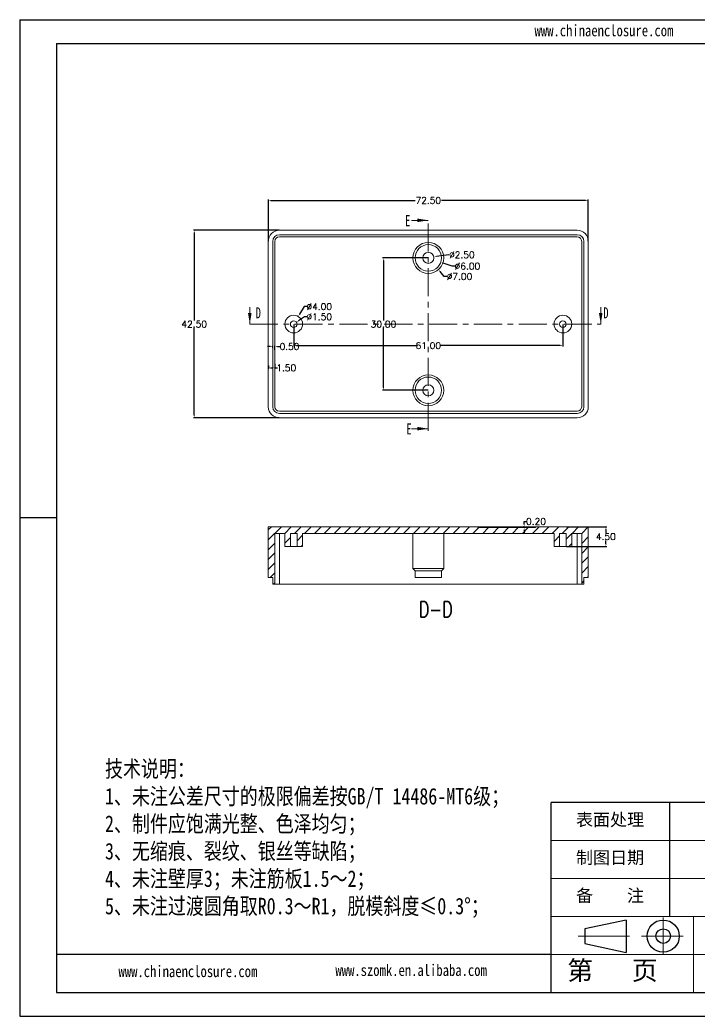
# Model space of a CAD drawing. Header units: inches. Extents: x 2102 to 2779, y 573 to 799.
# Drawn here: x 2102.5 to 2256.1, y 573 to 798.7 of the extents above; entities that cross this region are included whole.
import ezdxf

# ---------------------------------------------------------------- set-up
doc = ezdxf.new("R2010")
doc.units = ezdxf.units.IN
doc.linetypes.add('CENTER', pattern=[10.16, 6.35, -1.27, 1.27, -1.27])
doc.linetypes.add('CENTER2', pattern=[28.575, 19.05, -3.175, 3.175, -3.175])
doc.layers.add('文字', color=81, linetype='Continuous')
for name, color, linetype, lineweight in [('粗实线', 7, 'Continuous', 30), ('细实线', 3, 'Continuous', 9), ('细点划线', 2, 'CENTER2', 9)]:
    doc.layers.add(name, color=color, linetype=linetype, lineweight=lineweight)
doc.styles.add('SLDTEXTSTYLE3', font='TXT', dxfattribs={"width": 0.75, "bigfont": 'bigfont'})
doc.styles.add('SLDTEXTSTYLE6', font='TXT', dxfattribs={"width": 0.7})
doc.styles.get("Standard").update_dxf_attribs({"font": 'txt', "bigfont": 'gbcbig.shx'})
doc.styles.add('宋体', font='', dxfattribs={"width": 0.8, "height": 3.5})
doc.styles.get('宋体').set_extended_font_data('SimSun')
doc.dimstyles.new('2', dxfattribs={"dimtxt": 1.5, "dimasz": 0.6, "dimexe": 0.18, "dimexo": 0.0625, "dimgap": 0.09, "dimtad": 0, "dimtih": 1, "dimtoh": 1, "dimzin": 0, "dimdsep": 46, "dimtxsty": 'Standard', "dimcen": 0, "dimadec": 0, "dimazin": 2, "dimtfac": 1, "dimtofl": 0, "dimtmove": 0, "dimatfit": 3, "dimfxl": 0, "dimtolj": 1, "dimtzin": 0, "dimarcsym": 0})

# ---------------------------------------------------------------- blocks, each defined once
blk = doc.blocks.new('*D186')
at = {"color": 0, "lineweight": -2}
for p, q in [((2158.77, 748.58), (2158.77, 757.98)), ((2159.37, 757.8), (2192.05, 757.8)), ((2230.67, 757.8), (2197.98, 757.8)), ((2231.27, 748.58), (2231.27, 757.98))]:
    blk.add_line(p, q, dxfattribs=at)
at = {"color": 0}
for points in [[(2159.37, 757.9), (2159.37, 757.7), (2158.77, 757.8)], [(2230.67, 757.9), (2230.67, 757.7), (2231.27, 757.8)]]:
    blk.add_solid(points, dxfattribs=at)
at = {"layer": 'Defpoints', "color": 0}
for p in [(2231.27, 757.8), (2158.77, 748.52), (2231.27, 748.52)]:
    blk.add_point(p, dxfattribs=at)
at = {"color": 0, "insert": (2195.02, 757.8), "char_height": 1.5, "attachment_point": 5}
blk.add_mtext('\\A1;72.50', dxfattribs=at)
blk = doc.blocks.new('*D187')
at = {"color": 0, "lineweight": -2}
for p, q in [((2161.2, 751.02), (2141.79, 751.02)), ((2141.97, 750.42), (2141.97, 730.61)), ((2141.97, 709.12), (2141.97, 728.93)), ((2161.2, 708.52), (2141.79, 708.52))]:
    blk.add_line(p, q, dxfattribs=at)
at = {"color": 0}
for points in [[(2141.87, 750.42), (2142.07, 750.42), (2141.97, 751.02)], [(2141.87, 709.12), (2142.07, 709.12), (2141.97, 708.52)]]:
    blk.add_solid(points, dxfattribs=at)
at = {"layer": 'Defpoints', "color": 0}
for p in [(2161.27, 751.02), (2141.97, 708.52), (2161.27, 708.52)]:
    blk.add_point(p, dxfattribs=at)
at = {"color": 0, "insert": (2141.97, 729.77), "char_height": 1.5, "attachment_point": 5}
blk.add_mtext('\\A1;42.50', dxfattribs=at)
blk = doc.blocks.new('*D188')
at = {"color": 0, "lineweight": -2}
for p, q in [((2159.17, 724.66), (2158.57, 724.66)), ((2159.77, 724.38), (2159.77, 724.84)), ((2160.27, 723.92), (2160.27, 724.84)), ((2160.87, 724.66), (2161.47, 724.66))]:
    blk.add_line(p, q, dxfattribs=at)
at = {"color": 0}
for points in [[(2159.17, 724.76), (2159.17, 724.56), (2159.77, 724.66)], [(2160.87, 724.76), (2160.87, 724.56), (2160.27, 724.66)]]:
    blk.add_solid(points, dxfattribs=at)
at = {"layer": 'Defpoints', "color": 0}
for p in [(2160.27, 724.66), (2159.77, 724.32), (2160.27, 723.85)]:
    blk.add_point(p, dxfattribs=at)
at = {"color": 0, "insert": (2163.56, 724.66), "char_height": 1.5, "attachment_point": 5}
blk.add_mtext('\\A1;0.50', dxfattribs=at)
blk = doc.blocks.new('*D189')
at = {"color": 0, "lineweight": -2}
for p, q in [((2158.77, 720.36), (2158.77, 719.66)), ((2160.27, 720.74), (2160.27, 719.66)), ((2159.37, 719.84), (2159.67, 719.84)), ((2160.27, 719.84), (2160.87, 719.84))]:
    blk.add_line(p, q, dxfattribs=at)
at = {"color": 0}
for points in [[(2159.37, 719.94), (2159.37, 719.74), (2158.77, 719.84)], [(2159.67, 719.94), (2159.67, 719.74), (2160.27, 719.84)]]:
    blk.add_solid(points, dxfattribs=at)
at = {"layer": 'Defpoints', "color": 0}
for p in [(2158.77, 720.42), (2160.27, 720.81), (2160.27, 719.84)]:
    blk.add_point(p, dxfattribs=at)
at = {"color": 0, "insert": (2162.83, 719.84), "char_height": 1.5, "attachment_point": 5}
blk.add_mtext('\\A1;1.50', dxfattribs=at)
blk = doc.blocks.new('*D190')
at = {"color": 0, "lineweight": -2}
for p, q in [((2166.87, 733.72), (2165.85, 732)), ((2167.47, 733.72), (2166.87, 733.72))]:
    blk.add_line(p, q, dxfattribs=at)
at = {"color": 0}
blk.add_solid([(2165.76, 732.05), (2165.93, 731.95), (2165.54, 731.49)], dxfattribs=at)
at = {"layer": 'Defpoints', "color": 0}
for p in [(2165.54, 731.49), (2163.49, 728.05)]:
    blk.add_point(p, dxfattribs=at)
at = {"color": 0, "insert": (2170.31, 733.72), "char_height": 1.5, "attachment_point": 5}
blk.add_mtext('\\A1;∅4.00', dxfattribs=at)
blk = doc.blocks.new('*D191')
at = {"color": 0, "lineweight": -2}
for p, q in [((2166.98, 731.43), (2165.64, 730.53)), ((2167.58, 731.43), (2166.98, 731.43))]:
    blk.add_line(p, q, dxfattribs=at)
at = {"color": 0}
blk.add_solid([(2165.58, 730.61), (2165.69, 730.44), (2165.14, 730.19)], dxfattribs=at)
at = {"layer": 'Defpoints', "color": 0}
for p in [(2163.9, 729.35), (2165.14, 730.19)]:
    blk.add_point(p, dxfattribs=at)
at = {"color": 0, "insert": (2170.3, 731.43), "char_height": 1.5, "attachment_point": 5}
blk.add_mtext('\\A1;∅1.50', dxfattribs=at)
blk = doc.blocks.new('*D192')
at = {"color": 0, "lineweight": -2}
blk.add_line((2199.64, 745.47), (2196.85, 745.05), dxfattribs=at)
at = {"color": 0}
blk.add_solid([(2196.83, 745.15), (2196.86, 744.95), (2196.25, 744.96)], dxfattribs=at)
at = {"layer": 'Defpoints', "color": 0}
for p in [(2196.25, 744.96), (2193.78, 744.58)]:
    blk.add_point(p, dxfattribs=at)
at = {"color": 0, "insert": (2202.61, 745.47), "char_height": 1.5, "attachment_point": 5}
blk.add_mtext('\\A1;∅2.50', dxfattribs=at)
blk = doc.blocks.new('*D193')
at = {"color": 0, "lineweight": -2}
for p, q in [((2200.44, 742.87), (2198.42, 743.58)), ((2201.04, 742.87), (2200.44, 742.87))]:
    blk.add_line(p, q, dxfattribs=at)
at = {"color": 0}
blk.add_solid([(2198.45, 743.68), (2198.38, 743.49), (2197.85, 743.78)], dxfattribs=at)
at = {"layer": 'Defpoints', "color": 0}
for p in [(2192.18, 745.76), (2197.85, 743.78)]:
    blk.add_point(p, dxfattribs=at)
at = {"color": 0, "insert": (2203.88, 742.87), "char_height": 1.5, "attachment_point": 5}
blk.add_mtext('\\A1;∅6.00', dxfattribs=at)
blk = doc.blocks.new('*D194')
at = {"color": 0, "lineweight": -2}
for p, q in [((2198.63, 740.57), (2197.69, 741.66)), ((2199.23, 740.57), (2198.63, 740.57))]:
    blk.add_line(p, q, dxfattribs=at)
at = {"color": 0}
blk.add_solid([(2197.77, 741.73), (2197.61, 741.6), (2197.3, 742.12)], dxfattribs=at)
at = {"layer": 'Defpoints', "color": 0}
for p in [(2192.73, 747.42), (2197.3, 742.12)]:
    blk.add_point(p, dxfattribs=at)
at = {"color": 0, "insert": (2202.07, 740.57), "char_height": 1.5, "attachment_point": 5}
blk.add_mtext('\\A1;∅7.00', dxfattribs=at)
blk = doc.blocks.new('*D195')
at = {"color": 0, "lineweight": -2}
for p, q in [((2164.52, 729.71), (2164.52, 724.7)), ((2225.52, 729.71), (2225.52, 724.7)), ((2165.12, 724.88), (2192.43, 724.88)), ((2224.92, 724.88), (2197.61, 724.88))]:
    blk.add_line(p, q, dxfattribs=at)
at = {"color": 0}
for points in [[(2165.12, 724.98), (2165.12, 724.78), (2164.52, 724.88)], [(2224.92, 724.98), (2224.92, 724.78), (2225.52, 724.88)]]:
    blk.add_solid(points, dxfattribs=at)
at = {"layer": 'Defpoints', "color": 0}
for p in [(2164.52, 729.77), (2225.52, 729.77), (2225.52, 724.88)]:
    blk.add_point(p, dxfattribs=at)
at = {"color": 0, "insert": (2195.02, 724.88), "char_height": 1.5, "attachment_point": 5}
blk.add_mtext('\\A1;61.00', dxfattribs=at)
blk = doc.blocks.new('*D196')
at = {"color": 0, "lineweight": -2}
for p, q in [((2194.95, 744.77), (2184.67, 744.77)), ((2184.85, 744.17), (2184.85, 730.61)), ((2184.85, 715.37), (2184.85, 728.93)), ((2194.95, 714.77), (2184.67, 714.77))]:
    blk.add_line(p, q, dxfattribs=at)
at = {"color": 0}
for points in [[(2184.75, 744.17), (2184.95, 744.17), (2184.85, 744.77)], [(2184.75, 715.37), (2184.95, 715.37), (2184.85, 714.77)]]:
    blk.add_solid(points, dxfattribs=at)
at = {"layer": 'Defpoints', "color": 0}
for p in [(2184.85, 744.77), (2195.02, 744.77), (2195.02, 714.77)]:
    blk.add_point(p, dxfattribs=at)
at = {"color": 0, "insert": (2184.85, 729.77), "char_height": 1.5, "attachment_point": 5}
blk.add_mtext('\\A1;30.00', dxfattribs=at)
blk = doc.blocks.new('*D203')
at = {"color": 0, "lineweight": -2}
for p, q in [((2226.33, 683.85), (2235.43, 683.85)), ((2235.25, 683.25), (2235.25, 682.44)), ((2235.25, 679.95), (2235.25, 680.76)), ((2226.33, 679.35), (2235.43, 679.35))]:
    blk.add_line(p, q, dxfattribs=at)
at = {"color": 0}
for points in [[(2235.15, 683.25), (2235.35, 683.25), (2235.25, 683.85)], [(2235.15, 679.95), (2235.35, 679.95), (2235.25, 679.35)]]:
    blk.add_solid(points, dxfattribs=at)
at = {"layer": 'Defpoints', "color": 0}
for p in [(2226.27, 683.85), (2235.25, 683.85), (2226.27, 679.35)]:
    blk.add_point(p, dxfattribs=at)
at = {"color": 0, "insert": (2235.25, 681.6), "char_height": 1.5, "attachment_point": 5}
blk.add_mtext('\\A1;4.50', dxfattribs=at)
blk = doc.blocks.new('*D204')
at = {"color": 0, "lineweight": -2}
for p, q in [((2216.73, 684.45), (2216.73, 685.05)), ((2216.73, 685.05), (2217.33, 685.05)), ((2216.74, 683.85), (2216.55, 683.85)), ((2216.74, 683.65), (2216.55, 683.65)), ((2216.73, 683.05), (2216.73, 682.45))]:
    blk.add_line(p, q, dxfattribs=at)
at = {"color": 0}
for points in [[(2216.63, 684.45), (2216.83, 684.45), (2216.73, 683.85)], [(2216.63, 683.05), (2216.83, 683.05), (2216.73, 683.65)]]:
    blk.add_solid(points, dxfattribs=at)
at = {"layer": 'Defpoints', "color": 0}
for p in [(2216.73, 683.85), (2216.8, 683.85), (2216.8, 683.65)]:
    blk.add_point(p, dxfattribs=at)
at = {"color": 0, "insert": (2219.42, 685.05), "char_height": 1.5, "attachment_point": 5}
blk.add_mtext('\\A1;0.20', dxfattribs=at)

msp = doc.modelspace()

# ---------------------------------------------------------------- hatches: boundary and pattern name
at = {"linetype": 'Continuous', "lineweight": 0}
h = msp.add_hatch(dxfattribs=at)
h.set_pattern_fill('ANSI31', color=4, scale=0.5, style=0)
h.set_pattern_definition([(45, (0, -5.1176), (-1.122532, 1.122532), [])])
h.paths.add_polyline_path([(2166.517, 679.351), (2166.517, 682.351), (2223.517, 682.351), (2223.517, 679.351), (2224.767, 679.351), (2224.767, 682.351), (2226.267, 682.351), (2226.267, 679.351), (2227.517, 679.351), (2227.517, 682.351), (2229.767, 682.351), (2229.767, 670.851), (2230.267, 670.851), (2230.267, 672.351), (2231.267, 672.351), (2231.267, 683.851), (2219.267, 683.851), (2219.267, 683.651), (2206.267, 683.651), (2206.267, 683.851), (2158.767, 683.851), (2158.767, 672.351), (2159.767, 672.351), (2159.767, 670.851), (2160.267, 670.851), (2160.267, 682.351), (2162.517, 682.351), (2162.517, 679.351), (2163.767, 679.351), (2163.767, 682.351), (2165.267, 682.351), (2165.267, 679.351)], flags=0)

# ---------------------------------------------------------------- linework, layer by layer
for p, q in [((2102.483, 798.697), (2421.744, 798.697)), ((2102.483, 798.697), (2102.483, 572.957)), ((2110.744, 793.322), (2416.37, 793.322)), ((2110.744, 793.322), (2110.744, 578.331)), ((2110.744, 685.827), (2102.483, 685.827)), ((2102.483, 677.466), (2102.483, 572.957)), ((2287.375, 621.33), (2222.878, 621.33)), ((2222.878, 578.331), (2222.878, 621.33)), ((2249.752, 595.531), (2249.752, 621.33)), ((2222.878, 586.931), (2110.744, 586.931)), ((2110.744, 578.331), (2416.37, 578.331)), ((2102.483, 572.957), (2421.744, 572.957)), ((2102.483, 572.957), (2250.289, 572.957))]:
    msp.add_line(p, q)
at = {"color": 7, "linetype": 'Continuous', "lineweight": 0}
for p, q in [((2191.217, 753.281), (2195.017, 753.281)), ((2154.569, 733.57), (2154.569, 729.77)), ((2234.088, 733.57), (2234.088, 729.77)), ((2191.217, 706.068), (2195.017, 706.068))]:
    msp.add_line(p, q, dxfattribs=at)
at = {"color": 1, "linetype": 'CENTER', "lineweight": 0}
for p, q in [((2195.017, 705.601), (2195.017, 753.71)), ((2154.569, 729.77), (2234.088, 729.77))]:
    msp.add_line(p, q, dxfattribs=at)
at = {"color": 7, "linetype": 'Continuous', "lineweight": 15}
for p, q in [((2228.767, 751.02), (2161.267, 751.02)), ((2228.767, 750.02), (2161.267, 750.02)), ((2228.767, 749.52), (2161.267, 749.52)), ((2158.767, 748.52), (2158.767, 711.02)), ((2159.767, 748.52), (2159.767, 711.02)), ((2160.267, 748.52), (2160.267, 711.02)), ((2229.767, 711.02), (2229.767, 748.52)), ((2230.267, 711.02), (2230.267, 748.52)), ((2231.267, 711.02), (2231.267, 748.52)), ((2161.267, 710.02), (2228.767, 710.02)), ((2161.267, 709.52), (2228.767, 709.52)), ((2161.267, 708.52), (2228.767, 708.52)), ((2158.767, 683.851), (2158.767, 672.351)), ((2158.767, 683.851), (2206.267, 683.851)), ((2160.267, 682.351), (2162.517, 682.351)), ((2160.267, 682.351), (2160.267, 670.851)), ((2161.267, 670.851), (2161.267, 682.351)), ((2162.517, 682.351), (2162.517, 679.351)), ((2163.767, 682.351), (2165.267, 682.351)), ((2163.767, 682.351), (2163.767, 679.351)), ((2165.267, 679.351), (2165.267, 682.351)), ((2166.517, 682.351), (2223.517, 682.351)), ((2166.517, 679.351), (2166.517, 682.351)), ((2191.517, 682.351), (2191.517, 674.351)), ((2198.517, 674.351), (2198.517, 682.351)), ((2206.267, 683.651), (2206.267, 683.851)), ((2206.267, 683.851), (2206.767, 683.851)), ((2206.267, 683.651), (2219.267, 683.651)), ((2206.767, 683.851), (2206.767, 683.651)), ((2218.767, 683.851), (2206.767, 683.851)), ((2218.767, 683.651), (2218.767, 683.851)), ((2218.767, 683.851), (2219.267, 683.851)), ((2219.267, 683.851), (2219.267, 683.651)), ((2219.267, 683.851), (2231.267, 683.851)), ((2223.517, 679.351), (2223.517, 682.351)), ((2224.767, 682.351), (2226.267, 682.351)), ((2224.767, 679.351), (2224.767, 682.351)), ((2226.267, 682.351), (2226.267, 679.351)), ((2227.517, 682.351), (2229.767, 682.351)), ((2227.517, 682.351), (2227.517, 679.351)), ((2228.767, 682.351), (2228.767, 670.851)), ((2229.767, 670.851), (2229.767, 682.351)), ((2231.267, 672.351), (2231.267, 683.851)), ((2163.767, 679.351), (2162.517, 679.351)), ((2163.767, 679.351), (2165.267, 679.351)), ((2166.517, 679.351), (2165.267, 679.351)), ((2224.767, 679.351), (2223.517, 679.351)), ((2226.267, 679.351), (2224.767, 679.351)), ((2227.517, 679.351), (2226.267, 679.351)), ((2191.517, 674.351), (2192.017, 673.851)), ((2198.517, 674.351), (2191.517, 674.351)), ((2192.017, 673.851), (2192.017, 672.351)), ((2198.017, 673.851), (2192.017, 673.851)), ((2198.017, 673.851), (2198.517, 674.351)), ((2198.017, 672.351), (2198.017, 673.851)), ((2159.767, 672.351), (2158.767, 672.351)), ((2159.767, 670.851), (2159.767, 672.351)), ((2159.767, 670.851), (2160.267, 670.851)), ((2160.267, 670.851), (2161.267, 670.851)), ((2161.267, 670.851), (2228.767, 670.851)), ((2198.017, 672.351), (2192.017, 672.351)), ((2228.767, 670.851), (2229.767, 670.851)), ((2229.767, 670.851), (2230.267, 670.851)), ((2231.267, 672.351), (2230.267, 672.351)), ((2230.267, 672.351), (2230.267, 670.851))]:
    msp.add_line(p, q, dxfattribs=at)
for centre, radius in [((2195.017, 744.77), 3.5), ((2195.017, 744.77), 3), ((2195.017, 744.77), 1.25), ((2164.517, 729.77), 2), ((2225.517, 729.77), 2), ((2164.517, 729.77), 0.75), ((2225.517, 729.77), 0.75), ((2195.017, 714.77), 3.5), ((2195.017, 714.77), 3), ((2195.017, 714.77), 1.25)]:
    msp.add_circle(centre, radius, dxfattribs=at)
for centre, radius, start, end in [((2161.267, 748.52), 2.5, 90, 180), ((2161.267, 748.52), 1.5, 90, 180), ((2161.267, 748.52), 1, 90, 180), ((2228.767, 748.52), 2.5, 0, 90), ((2228.767, 748.52), 1.5, 0, 90), ((2228.767, 748.52), 1, 0, 90), ((2161.267, 711.02), 2.5, 180, 270), ((2161.267, 711.02), 1.5, 180, 270), ((2161.267, 711.02), 1, 180, 270), ((2228.767, 711.02), 1.5, 270, 0), ((2228.767, 711.02), 1, 270, 0), ((2228.767, 711.02), 2.5, 270, 0)]:
    msp.add_arc(centre, radius, start, end, dxfattribs=at)
at = {"color": 7, "linetype": 'Continuous', "lineweight": 0}
for points in [[(2195.017, 753.281), (2192.517, 753.681), (2192.517, 752.881)], [(2154.569, 729.77), (2154.969, 732.27), (2154.169, 732.27)], [(2234.088, 729.77), (2234.488, 732.27), (2233.688, 732.27)], [(2195.017, 706.068), (2192.517, 706.468), (2192.517, 705.668)]]:
    msp.add_solid(points, dxfattribs=at)
at = {"layer": '粗实线', "color": 7}
for p, q in [((2239.874, 594.726), (2230.477, 592.735)), ((2239.874, 594.726), (2239.874, 587.362)), ((2230.477, 592.735), (2230.477, 589.412)), ((2230.477, 589.412), (2239.874, 587.362))]:
    msp.add_line(p, q, dxfattribs=at)
for radius in [3.653, 1.662]:
    msp.add_circle((2248.237, 591.073), radius, dxfattribs=at)
at = {"layer": '细实线', "color": 7}
for p, q in [((2287.375, 612.73), (2222.878, 612.73)), ((2287.375, 604.13), (2222.878, 604.13)), ((2416.37, 595.531), (2222.878, 595.531)), ((2255.126, 595.531), (2255.126, 578.331)), ((2287.375, 586.931), (2222.878, 586.931))]:
    msp.add_line(p, q, dxfattribs=at)
at = {"layer": '细点划线', "color": 7}
for p, q in [((2248.237, 595.278), (2248.237, 586.931)), ((2228.979, 591.073), (2240.594, 591.073)), ((2243.351, 591.073), (2252.793, 591.073))]:
    msp.add_line(p, q, dxfattribs=at)

# ---------------------------------------------------------------- texts
at = {"color": 7, "linetype": 'Continuous', "char_height": 2.5, "attachment_point": 1, "style": 'SLDTEXTSTYLE6'}
for s, insert in [('E', (2189.759, 754.454)), ('D', (2155.9, 733.57)), ('D', (2234.667, 733.57)), ('E', (2190.027, 707.278))]:
    msp.add_mtext(s, dxfattribs=dict(at, insert=insert))
at = {"color": 0, "linetype": 'Continuous', "lineweight": 0, "insert": (2196.712, 666.884), "char_height": 3.5, "attachment_point": 2, "style": 'SLDTEXTSTYLE3'}
msp.add_mtext('{\\Ftxt,bigfont|c134;D-D}', dxfattribs=at)
at = {"char_height": 2.82814, "width": 1607.37139, "attachment_point": 1}
for s, insert in [('{\\fSimHei|b0|i0|c134|p49;表面处理}', (2228.486, 618.889)), ('{\\fSimHei|b0|i0|c134|p49;制图日期}', (2228.486, 610.289)), ('{\\fSimHei|b0|i0|c134|p49;备    注}', (2228.486, 601.69))]:
    msp.add_mtext(s, dxfattribs=dict(at, insert=insert))
at = {"layer": '文字', "color": 0, "attachment_point": 1, "style": '宋体'}
for s, insert, char_height, width in [('www.chinaenclosure.com', (2219.08, 797.614), 2.62767, 46.16557), ('{\\H1.111x;技术说明：\\P1、未注公差尺寸的极限偏差按GB/T 14486-MT6级；\\P2、制件应饱满光整、色泽均匀；\\P3、无缩痕、裂纹、银丝等缺陷；\\P4、未注壁厚3；未注筋板1.5～2；\\P5、未注过渡圆角取R0.3～R1，脱模斜度≤0.3%%D；}', (2121.758, 630.86), 3.35923, 122.35451), ('www.szomk.en.alibaba.com', (2173.962, 584.675), 2.62767, 46.16557), ('www.chinaenclosure.com', (2124.813, 584.415), 2.62767, 46.16557)]:
    msp.add_mtext(s, dxfattribs=dict(at, insert=insert, char_height=char_height, width=width))
at = {"layer": '细实线', "color": 7, "insert": (2226.496, 585.453), "char_height": 4.29982, "width": 32.24863, "attachment_point": 1}
msp.add_mtext('{\\fSimSun|b0|i0|c134|p54;第   页}', dxfattribs=at)

# ---------------------------------------------------------------- dimensions: what is measured, and where the dimension line sits
for base, p1, p2, picture, middle in [((2231.267, 757.803), (2158.767, 748.52), (2231.267, 748.52), '*D186', (2195.017, 757.803)), ((2225.517, 724.878), (2164.517, 729.77), (2225.517, 729.77), '*D195', (2195.017, 724.878)), ((2160.267, 724.663), (2159.767, 724.316), (2160.267, 723.853), '*D188', (2163.557, 724.663)), ((2160.267, 719.843), (2158.767, 720.421), (2160.267, 720.807), '*D189', (2162.832, 719.843))]:
    dim = msp.add_linear_dim(base=base, p1=p1, p2=p2, dimstyle='2')
    dim.commit()
    dim.dimension.update_dxf_attribs({"geometry": picture, "text_midpoint": middle})
for base, p1, p2, picture, middle in [((2141.974, 708.52), (2161.267, 751.02), (2161.267, 708.52), '*D187', (2141.974, 729.77)), ((2184.85, 744.77), (2195.017, 714.77), (2195.017, 744.77), '*D196', (2184.85, 729.77)), ((2216.727, 683.851), (2216.803, 683.651), (2216.803, 683.851), '*D204', (2219.417, 685.051))]:
    dim = msp.add_linear_dim(base=base, p1=p1, p2=p2, angle=90, dimstyle='2')
    dim.commit()
    dim.dimension.update_dxf_attribs({"geometry": picture, "text_midpoint": middle})
for p1, p2, picture, middle in [((2192.734, 747.423), (2197.299, 742.116), '*D194', (2202.067, 740.573)), ((2192.184, 745.759), (2197.849, 743.78), '*D193', (2203.882, 742.874)), ((2193.781, 744.581), (2196.252, 744.958), '*D192', (2199.64, 745.474)), ((2163.493, 728.051), (2165.54, 731.488), '*D190', (2170.308, 733.717)), ((2163.895, 729.35), (2165.138, 730.189), '*D191', (2170.295, 731.434))]:
    dim = msp.add_diameter_dim_2p(p1=p1, p2=p2, dimstyle='2')
    dim.commit()
    dim.dimension.update_dxf_attribs({"geometry": picture, "text_midpoint": middle, "dimtype": 163})
dim = msp.add_linear_dim(base=(2235.252, 683.851), p1=(2226.267, 679.351), p2=(2226.267, 683.851), angle=90, dimstyle='2')
dim.commit()
dim.dimension.update_dxf_attribs({"geometry": '*D203', "text_midpoint": (2235.252, 681.601), "dimtype": 160})

doc.saveas('drawing.dxf')
